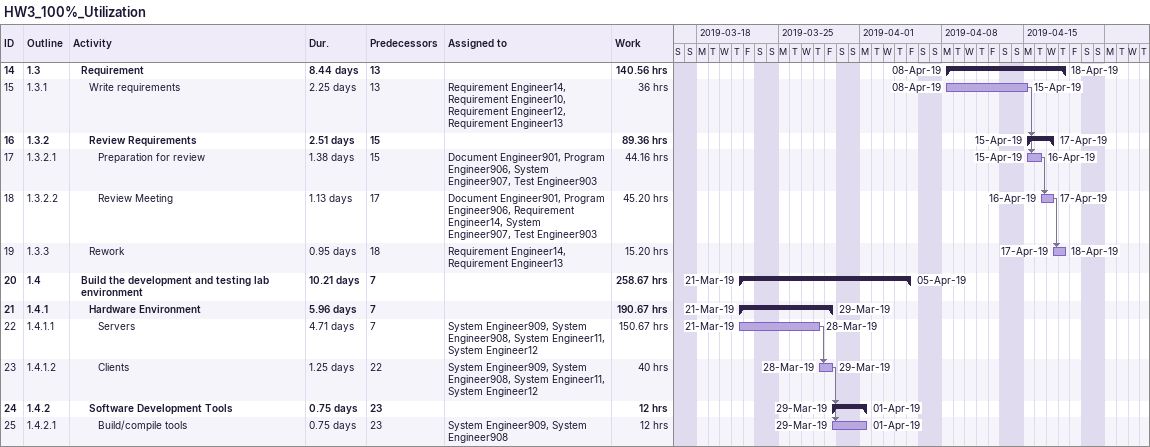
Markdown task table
HW3_100%_Utilization

| ID | WBS | Task | Duration | Start | Finish | Predecessors | Resources | Work (h) |
|---|---|---|---|---|---|---|---|---|
| 14 | 1.3 | **Requirement** | 8.44d | 2019-04-08 | 2019-04-18 | 13 |  | 140.56 |
| 15 | 1.3.1 | Write requirements | 2.25d | 2019-04-08 | 2019-04-15 | 13 | Requirement Engineer14, Requirement Engineer10, Requirement Engineer12, Requirement Engineer13 | 36 |
| 16 | 1.3.2 | **Review Requirements** | 2.51d | 2019-04-15 | 2019-04-17 | 15 |  | 89.36 |
| 17 | 1.3.2.1 | Preparation for review | 1.38d | 2019-04-15 | 2019-04-16 | 15 | Document Engineer901, Program Engineer906, System Engineer907, Test Engineer903 | 44.16 |
| 18 | 1.3.2.2 | Review Meeting | 1.13d | 2019-04-16 | 2019-04-17 | 17 | Document Engineer901, Program Engineer906, Requirement Engineer14, System Engineer907, Test Engineer903 | 45.20 |
| 19 | 1.3.3 | Rework | 0.95d | 2019-04-17 | 2019-04-18 | 18 | Requirement Engineer14, Requirement Engineer13 | 15.20 |
| 20 | 1.4 | **Build the development and testing lab environment** | 10.21d | 2019-03-21 | 2019-04-05 | 7 |  | 258.67 |
| 21 | 1.4.1 | **Hardware Environment** | 5.96d | 2019-03-21 | 2019-03-29 | 7 |  | 190.67 |
| 22 | 1.4.1.1 | Servers | 4.71d | 2019-03-21 | 2019-03-28 | 7 | System Engineer909, System Engineer908, System Engineer11, System Engineer12 | 150.67 |
| 23 | 1.4.1.2 | Clients | 1.25d | 2019-03-28 | 2019-03-29 | 22 | System Engineer909, System Engineer908, System Engineer11, System Engineer12 | 40 |
| 24 | 1.4.2 | **Software Development Tools** | 0.75d | 2019-03-29 | 2019-04-01 | 23 |  | 12 |
| 25 | 1.4.2.1 | Build/compile tools | 0.75d | 2019-03-29 | 2019-04-01 | 23 | System Engineer909, System Engineer908 | 12 |
